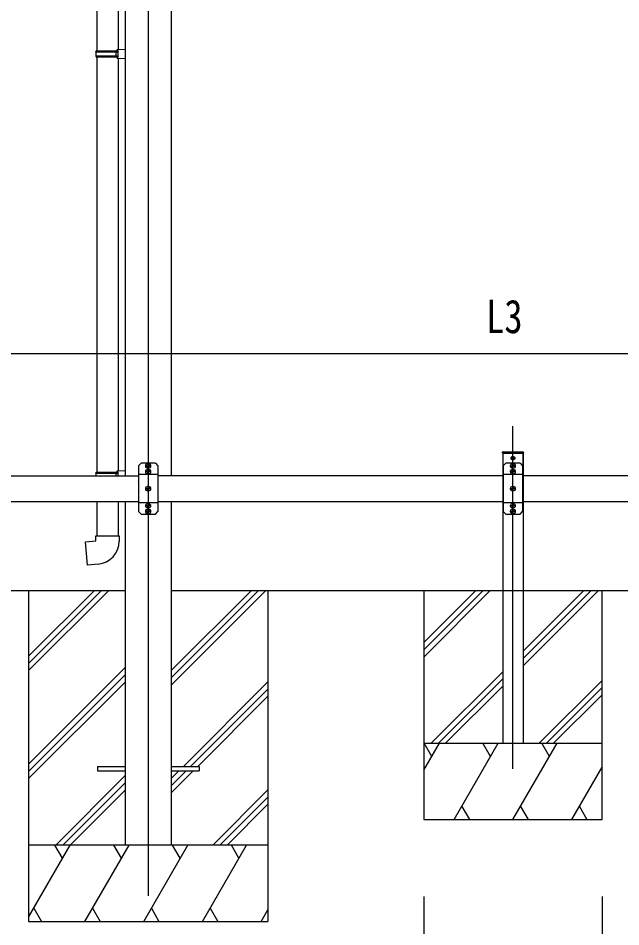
# Model space of a CAD drawing. Units: millimetres, scale not verified. Extents: x -8410 to 8410, y -5940 to 5940.
# Drawn here: x -2169 to -986, y -4134 to -2349 of the extents above; entities that cross this region are included whole.
import ezdxf
from ezdxf.enums import TextEntityAlignment as Align

# ---------------------------------------------------------------- set-up
doc = ezdxf.new("R2010")
doc.units = ezdxf.units.MM
doc.header["$LTSCALE"] = 30
for name, color, linetype in [('0-3_YKK_12', 2, 'Continuous'), ('0-4_YKK_13', 4, 'Continuous'), ('0-5_YKK_A1', 4, 'Continuous'), ('0-6_YKK_D', 6, 'Continuous')]:
    doc.layers.add(name, color=color, linetype=linetype)
doc.styles.add('ＭＳ ゴシック', font='')
doc.styles.get('ＭＳ ゴシック').set_extended_font_data('MS Gothic')

msp = doc.modelspace()

# ---------------------------------------------------------------- linework, layer by layer
at = {"layer": '0-3_YKK_12'}
for p, q in [((-1913.81, -1379.71), (-1913.81, -4073.28)), ((-1197.61, -3823.28), (-1197.61, -3150.78)), ((-1197.61, -3217.43), (-1197.61, -3209.13)), ((-1908.08, -3228.78), (-1919.55, -3228.78)), ((-1913.81, -3234.52), (-1913.81, -3223.05)), ((-1191.87, -3228.78), (-1203.34, -3228.78)), ((-1201.76, -3213.28), (-1193.46, -3213.28)), ((-1197.61, -3234.52), (-1197.61, -3223.05)), ((-1908.08, -3239.78), (-1919.55, -3239.78)), ((-1913.81, -3245.52), (-1913.81, -3234.05)), ((-1191.87, -3239.78), (-1203.34, -3239.78)), ((-1197.61, -3245.52), (-1197.61, -3234.05)), ((-1908.08, -3273.28), (-1919.55, -3273.28)), ((-1913.81, -3279.02), (-1913.81, -3267.55)), ((-1191.87, -3273.28), (-1203.34, -3273.28)), ((-1197.61, -3279.02), (-1197.61, -3267.55)), ((-1913.81, -3312.52), (-1913.81, -3301.05)), ((-1197.61, -3312.52), (-1197.61, -3301.05)), ((-1908.08, -3306.78), (-1919.55, -3306.78)), ((-1908.08, -3317.78), (-1919.55, -3317.78)), ((-1913.81, -3323.52), (-1913.81, -3312.05)), ((-1191.87, -3306.78), (-1203.34, -3306.78)), ((-1191.87, -3317.78), (-1203.34, -3317.78)), ((-1197.61, -3323.52), (-1197.61, -3312.05))]:
    msp.add_line(p, q, dxfattribs=at)
at = {"layer": '0-4_YKK_13'}
for p, q in [((-2015.01, -1597.85), (-2015.01, -2413.22)), ((-1973.01, -1600.41), (-1973.01, -2410.67)), ((-2017.01, -2415.22), (-2016.01, -2413.22)), ((-2017.01, -2415.22), (-1973.01, -2415.22)), ((-2017.01, -2415.22), (-2017.01, -2423.22)), ((-2017.01, -2423.22), (-1973.01, -2423.22)), ((-2017.01, -2423.22), (-2016.01, -2425.22)), ((-2016.01, -2413.22), (-1973.01, -2413.22)), ((-2016.01, -2425.22), (-1973.01, -2425.22)), ((-2015.01, -2425.22), (-2015.01, -3240.6)), ((-1977.49, -2415.22), (-1977.92, -2413.22)), ((-1975.01, -2410.72), (-1959.01, -2410.25)), ((-1975.01, -2412.72), (-1975.01, -2410.72)), ((-1975.01, -2412.72), (-1973.01, -2412.72)), ((-1975.01, -2427.72), (-1975.01, -2425.72)), ((-1959.01, -2410.25), (-1959.01, -2428.2)), ((-1975.01, -2427.72), (-1959.01, -2428.2)), ((-1973.01, -2427.78), (-1973.01, -3238.04)), ((-1218.11, -3203.28), (-1218.01, -3201.72)), ((-1217.11, -3203.28), (-1218.11, -3203.28)), ((-1217.11, -3203.28), (-1178.11, -3203.28)), ((-1217.01, -3200.78), (-1178.2, -3200.78)), ((-1197.96, -3211.23), (-1197.26, -3211.23)), ((-1197.96, -3211.23), (-1197.96, -3212.43)), ((-1197.26, -3211.23), (-1197.26, -3212.43)), ((-1927.81, -3223.28), (-1932.81, -3228.28)), ((-1932.81, -3228.28), (-1932.81, -3258.57)), ((-1914.53, -3223.28), (-1927.81, -3223.28)), ((-1916.19, -3229.37), (-1915.15, -3229.39)), ((-1916.18, -3228.19), (-1915.15, -3228.17)), ((-1915.15, -3228.17), (-1914.54, -3228.05)), ((-1915.15, -3229.39), (-1914.54, -3229.51)), ((-1914.42, -3227.44), (-1914.54, -3228.05)), ((-1914.42, -3230.12), (-1914.54, -3229.51)), ((-1914.4, -3226.4), (-1914.42, -3227.44)), ((-1914.4, -3231.16), (-1914.42, -3230.12)), ((-1913.22, -3226.4), (-1913.2, -3227.44)), ((-1913.22, -3231.16), (-1913.2, -3230.12)), ((-1913.2, -3227.44), (-1913.08, -3228.05)), ((-1913.2, -3230.12), (-1913.08, -3229.51)), ((-1899.81, -3223.28), (-1913.1, -3223.28)), ((-1912.47, -3228.17), (-1913.08, -3228.05)), ((-1912.47, -3229.39), (-1913.08, -3229.51)), ((-1911.43, -3228.19), (-1912.47, -3228.17)), ((-1911.43, -3229.37), (-1912.47, -3229.39)), ((-1899.81, -3223.28), (-1894.81, -3228.28)), ((-1894.81, -3228.28), (-1894.81, -3258.57)), ((-1211.61, -3223.28), (-1216.61, -3228.28)), ((-1216.61, -3228.28), (-1216.61, -3258.57)), ((-1198.32, -3223.28), (-1211.61, -3223.28)), ((-1199.98, -3228.19), (-1198.95, -3228.17)), ((-1199.98, -3229.37), (-1198.95, -3229.39)), ((-1199.66, -3212.93), (-1199.66, -3213.63)), ((-1199.66, -3212.93), (-1198.46, -3212.93)), ((-1199.66, -3213.63), (-1198.46, -3213.63)), ((-1198.95, -3228.17), (-1198.34, -3228.05)), ((-1198.95, -3229.39), (-1198.34, -3229.51)), ((-1198.22, -3227.44), (-1198.34, -3228.05)), ((-1198.22, -3230.12), (-1198.34, -3229.51)), ((-1198.2, -3226.4), (-1198.22, -3227.44)), ((-1198.2, -3231.16), (-1198.22, -3230.12)), ((-1197.96, -3214.13), (-1197.96, -3215.33)), ((-1197.96, -3215.33), (-1197.26, -3215.33)), ((-1197.26, -3214.13), (-1197.26, -3215.33)), ((-1197.01, -3226.4), (-1197, -3227.44)), ((-1197.01, -3231.16), (-1197, -3230.12)), ((-1197, -3227.44), (-1196.88, -3228.05)), ((-1197, -3230.12), (-1196.88, -3229.51)), ((-1183.61, -3223.28), (-1196.89, -3223.28)), ((-1196.27, -3228.17), (-1196.88, -3228.05)), ((-1196.27, -3229.39), (-1196.88, -3229.51)), ((-1196.76, -3212.93), (-1195.56, -3212.93)), ((-1196.76, -3213.63), (-1195.56, -3213.63)), ((-1195.23, -3228.19), (-1196.27, -3228.17)), ((-1195.23, -3229.37), (-1196.27, -3229.39)), ((-1195.56, -3212.93), (-1195.56, -3213.63)), ((-1183.61, -3223.28), (-1178.61, -3228.28)), ((-1178.61, -3228.28), (-1178.61, -3258.57)), ((-2017.01, -3242.6), (-1973.01, -3242.6)), ((-2017.01, -3242.6), (-2017.01, -3248.28)), ((-1977.49, -3242.6), (-1977.92, -3240.6)), ((-1977.49, -3242.6), (-1977.49, -3248.28)), ((-1975.01, -3238.1), (-1959.01, -3237.63)), ((-1975.01, -3240.1), (-1975.01, -3238.1)), ((-1975.01, -3240.1), (-1973.01, -3240.1)), ((-1973.01, -3248.28), (-1973.01, -3240.1)), ((-1894.81, -3245.68), (-1932.81, -3245.68)), ((-1916.19, -3240.37), (-1915.15, -3240.39)), ((-1916.18, -3239.19), (-1915.15, -3239.17)), ((-1915.15, -3239.17), (-1914.54, -3239.05)), ((-1915.15, -3240.39), (-1914.54, -3240.51)), ((-1914.42, -3238.44), (-1914.54, -3239.05)), ((-1914.42, -3241.12), (-1914.54, -3240.51)), ((-1914.4, -3237.4), (-1914.42, -3238.44)), ((-1914.4, -3242.16), (-1914.42, -3241.12)), ((-1913.22, -3237.4), (-1913.2, -3238.44)), ((-1913.22, -3242.16), (-1913.2, -3241.12)), ((-1913.2, -3238.44), (-1913.08, -3239.05)), ((-1913.2, -3241.12), (-1913.08, -3240.51)), ((-1912.47, -3239.17), (-1913.08, -3239.05)), ((-1912.47, -3240.39), (-1913.08, -3240.51)), ((-1911.43, -3239.19), (-1912.47, -3239.17)), ((-1911.43, -3240.37), (-1912.47, -3240.39)), ((-1178.61, -3245.68), (-1216.61, -3245.68)), ((-1199.98, -3239.19), (-1198.95, -3239.17)), ((-1199.98, -3240.37), (-1198.95, -3240.39)), ((-1198.95, -3239.17), (-1198.34, -3239.05)), ((-1198.95, -3240.39), (-1198.34, -3240.51)), ((-1198.22, -3238.44), (-1198.34, -3239.05)), ((-1198.22, -3241.12), (-1198.34, -3240.51)), ((-1198.2, -3237.4), (-1198.22, -3238.44)), ((-1198.2, -3242.16), (-1198.22, -3241.12)), ((-1197.01, -3237.4), (-1197, -3238.44)), ((-1197.01, -3242.16), (-1197, -3241.12)), ((-1197, -3238.44), (-1196.88, -3239.05)), ((-1197, -3241.12), (-1196.88, -3240.51)), ((-1196.27, -3239.17), (-1196.88, -3239.05)), ((-1196.27, -3240.39), (-1196.88, -3240.51)), ((-1195.23, -3239.19), (-1196.27, -3239.17)), ((-1195.23, -3240.37), (-1196.27, -3240.39)), ((-1932.81, -3259.99), (-1932.81, -3286.57)), ((-1894.81, -3259.99), (-1894.81, -3286.57)), ((-1216.61, -3259.99), (-1216.61, -3286.57)), ((-1178.61, -3259.99), (-1178.61, -3286.57)), ((-1916.19, -3273.87), (-1915.15, -3273.89)), ((-1916.18, -3272.69), (-1915.15, -3272.67)), ((-1915.15, -3272.67), (-1914.54, -3272.55)), ((-1915.15, -3273.89), (-1914.54, -3274.01)), ((-1914.42, -3271.94), (-1914.54, -3272.55)), ((-1914.42, -3274.62), (-1914.54, -3274.01)), ((-1914.4, -3270.9), (-1914.42, -3271.94)), ((-1914.4, -3275.66), (-1914.42, -3274.62)), ((-1913.22, -3270.9), (-1913.2, -3271.94)), ((-1913.22, -3275.66), (-1913.2, -3274.62)), ((-1913.2, -3271.94), (-1913.08, -3272.55)), ((-1913.2, -3274.62), (-1913.08, -3274.01)), ((-1912.47, -3272.67), (-1913.08, -3272.55)), ((-1912.47, -3273.89), (-1913.08, -3274.01)), ((-1911.43, -3272.69), (-1912.47, -3272.67)), ((-1911.43, -3273.87), (-1912.47, -3273.89)), ((-1199.98, -3272.69), (-1198.95, -3272.67)), ((-1199.98, -3273.87), (-1198.95, -3273.89)), ((-1198.95, -3272.67), (-1198.34, -3272.55)), ((-1198.95, -3273.89), (-1198.34, -3274.01)), ((-1198.22, -3271.94), (-1198.34, -3272.55)), ((-1198.22, -3274.62), (-1198.34, -3274.01)), ((-1198.2, -3270.9), (-1198.22, -3271.94)), ((-1198.2, -3275.66), (-1198.22, -3274.62)), ((-1197.01, -3270.9), (-1197, -3271.94)), ((-1197.01, -3275.66), (-1197, -3274.62)), ((-1197, -3271.94), (-1196.88, -3272.55)), ((-1197, -3274.62), (-1196.88, -3274.01)), ((-1196.27, -3272.67), (-1196.88, -3272.55)), ((-1196.27, -3273.89), (-1196.88, -3274.01)), ((-1195.23, -3272.69), (-1196.27, -3272.67)), ((-1195.23, -3273.87), (-1196.27, -3273.89)), ((-2015.01, -3298.28), (-2015.01, -3365.71)), ((-1973.01, -3298.28), (-1973.01, -3365.71)), ((-1932.81, -3287.99), (-1932.81, -3318.28)), ((-1894.81, -3300.88), (-1932.81, -3300.88)), ((-1894.81, -3287.99), (-1894.81, -3318.28)), ((-1216.61, -3287.99), (-1216.61, -3318.28)), ((-1178.61, -3300.88), (-1216.61, -3300.88)), ((-1178.61, -3287.99), (-1178.61, -3318.28)), ((-1927.81, -3323.28), (-1932.81, -3318.28)), ((-1916.19, -3307.37), (-1915.15, -3307.39)), ((-1916.19, -3318.37), (-1915.15, -3318.39)), ((-1916.18, -3306.19), (-1915.15, -3306.17)), ((-1916.18, -3317.19), (-1915.15, -3317.17)), ((-1915.15, -3306.17), (-1914.54, -3306.05)), ((-1915.15, -3307.39), (-1914.54, -3307.51)), ((-1915.15, -3317.17), (-1914.54, -3317.05)), ((-1915.15, -3318.39), (-1914.54, -3318.51)), ((-1914.42, -3305.44), (-1914.54, -3306.05)), ((-1914.42, -3308.12), (-1914.54, -3307.51)), ((-1914.42, -3316.44), (-1914.54, -3317.05)), ((-1914.42, -3319.12), (-1914.54, -3318.51)), ((-1914.4, -3304.4), (-1914.42, -3305.44)), ((-1914.4, -3309.16), (-1914.42, -3308.12)), ((-1914.4, -3315.4), (-1914.42, -3316.44)), ((-1914.4, -3320.16), (-1914.42, -3319.12)), ((-1913.22, -3304.4), (-1913.2, -3305.44)), ((-1913.22, -3309.16), (-1913.2, -3308.12)), ((-1913.22, -3315.4), (-1913.2, -3316.44)), ((-1913.22, -3320.16), (-1913.2, -3319.12)), ((-1913.2, -3305.44), (-1913.08, -3306.05)), ((-1913.2, -3308.12), (-1913.08, -3307.51)), ((-1913.2, -3316.44), (-1913.08, -3317.05)), ((-1913.2, -3319.12), (-1913.08, -3318.51)), ((-1912.47, -3306.17), (-1913.08, -3306.05)), ((-1912.47, -3307.39), (-1913.08, -3307.51)), ((-1912.47, -3317.17), (-1913.08, -3317.05)), ((-1912.47, -3318.39), (-1913.08, -3318.51)), ((-1911.43, -3306.19), (-1912.47, -3306.17)), ((-1911.43, -3307.37), (-1912.47, -3307.39)), ((-1911.43, -3317.19), (-1912.47, -3317.17)), ((-1911.43, -3318.37), (-1912.47, -3318.39)), ((-1899.81, -3323.28), (-1894.81, -3318.28)), ((-1211.61, -3323.28), (-1216.61, -3318.28)), ((-1199.98, -3306.19), (-1198.95, -3306.17)), ((-1199.98, -3307.37), (-1198.95, -3307.39)), ((-1199.98, -3317.19), (-1198.95, -3317.17)), ((-1199.98, -3318.37), (-1198.95, -3318.39)), ((-1198.95, -3306.17), (-1198.34, -3306.05)), ((-1198.95, -3307.39), (-1198.34, -3307.51)), ((-1198.95, -3317.17), (-1198.34, -3317.05)), ((-1198.95, -3318.39), (-1198.34, -3318.51)), ((-1198.22, -3305.44), (-1198.34, -3306.05)), ((-1198.22, -3308.12), (-1198.34, -3307.51)), ((-1198.22, -3316.44), (-1198.34, -3317.05)), ((-1198.22, -3319.12), (-1198.34, -3318.51)), ((-1198.2, -3304.4), (-1198.22, -3305.44)), ((-1198.2, -3309.16), (-1198.22, -3308.12)), ((-1198.2, -3315.4), (-1198.22, -3316.44)), ((-1198.2, -3320.16), (-1198.22, -3319.12)), ((-1197.01, -3304.4), (-1197, -3305.44)), ((-1197.01, -3309.16), (-1197, -3308.12)), ((-1197.01, -3315.4), (-1197, -3316.44)), ((-1197.01, -3320.16), (-1197, -3319.12)), ((-1197, -3305.44), (-1196.88, -3306.05)), ((-1197, -3308.12), (-1196.88, -3307.51)), ((-1197, -3316.44), (-1196.88, -3317.05)), ((-1197, -3319.12), (-1196.88, -3318.51)), ((-1196.27, -3306.17), (-1196.88, -3306.05)), ((-1196.27, -3307.39), (-1196.88, -3307.51)), ((-1196.27, -3317.17), (-1196.88, -3317.05)), ((-1196.27, -3318.39), (-1196.88, -3318.51)), ((-1195.23, -3306.19), (-1196.27, -3306.17)), ((-1195.23, -3307.37), (-1196.27, -3307.39)), ((-1195.23, -3317.19), (-1196.27, -3317.17)), ((-1195.23, -3318.37), (-1196.27, -3318.39)), ((-1183.61, -3323.28), (-1178.61, -3318.28)), ((-1927.81, -3323.28), (-1914.53, -3323.28)), ((-1913.1, -3323.28), (-1899.81, -3323.28)), ((-1211.61, -3323.28), (-1198.32, -3323.28)), ((-1196.89, -3323.28), (-1183.61, -3323.28)), ((-2017.01, -3365.71), (-1971.01, -3365.71)), ((-2017.01, -3375.71), (-2017.01, -3365.71)), ((-1971.01, -3365.71), (-1971.01, -3376.63)), ((-2013.61, -3818.78), (-2013.61, -3827.78)), ((-2013.61, -3818.78), (-1959.01, -3818.78)), ((-1868.61, -3818.78), (-1813.61, -3818.78)), ((-1813.61, -3818.78), (-1813.61, -3827.78)), ((-2013.61, -3827.78), (-1959.01, -3827.78)), ((-1868.61, -3827.78), (-1813.61, -3827.78))]:
    msp.add_line(p, q, dxfattribs=at)
for points in [[(-1977.49, -2415.22), (-1977.49, -2423.22), (-1977.92, -2425.22)], [(-1975.01, -2425.72), (-1973.01, -2425.72), (-1973.01, -2412.72)], [(-1177.2, -3201.72), (-1177.11, -3203.28), (-1178.11, -3203.28)], [(-2017.01, -3242.6), (-2016.01, -3240.6), (-1973.01, -3240.6)], [(-2012.09, -3421.46), (-2032.93, -3423.28), (-2036.94, -3377.45), (-2017.01, -3375.71)]]:
    msp.add_lwpolyline(points, dxfattribs=at)
for centre, radius in [((-1197.61, -3213.28), 3.75), ((-1913.81, -3228.78), 4.74), ((-1197.61, -3228.78), 4.74), ((-1913.81, -3239.78), 4.74), ((-1197.61, -3239.78), 4.74), ((-1913.81, -3273.28), 4.74), ((-1197.61, -3273.28), 4.74), ((-1913.81, -3306.78), 4.74), ((-1913.81, -3317.78), 4.74), ((-1197.61, -3306.78), 4.74), ((-1197.61, -3317.78), 4.74)]:
    msp.add_circle(centre, radius, dxfattribs=at)
for centre, radius, start, end in [((-1217.01, -3201.78), 1, 90, 176.5), ((-1198.46, -3212.43), 0.5, 270, 0), ((-1196.76, -3212.43), 0.5, 180, 270), ((-1178.2, -3201.78), 1, 3.5, 90), ((-1913.81, -3228.78), 2.45, 165.9892, 194.0108), ((-1913.81, -3222.58), 1, 224.427, 315.573), ((-1913.81, -3228.78), 2.45, 75.9892, 104.0108), ((-1913.81, -3228.78), 2.45, 345.9892, 14.0108), ((-1197.61, -3228.78), 2.45, 165.9892, 194.0108), ((-1198.46, -3214.13), 0.5, 0, 90), ((-1197.61, -3222.58), 1, 224.427, 315.573), ((-1197.61, -3228.78), 2.45, 75.9892, 104.0108), ((-1196.76, -3214.13), 0.5, 90, 180), ((-1197.61, -3228.78), 2.45, 345.9892, 14.0108), ((-1913.81, -3239.78), 2.45, 165.9892, 194.0108), ((-1913.81, -3228.78), 2.45, 255.9892, 284.0108), ((-1913.81, -3239.78), 2.45, 75.9892, 104.0108), ((-1913.81, -3239.78), 2.45, 255.9892, 284.0108), ((-1913.81, -3239.78), 2.45, 345.9892, 14.0108), ((-1197.61, -3239.78), 2.45, 165.9892, 194.0108), ((-1197.61, -3228.78), 2.45, 255.9892, 284.0108), ((-1197.61, -3239.78), 2.45, 75.9892, 104.0108), ((-1197.61, -3239.78), 2.45, 255.9892, 284.0108), ((-1197.61, -3239.78), 2.45, 345.9892, 14.0108), ((-1933.51, -3259.28), 1, 314.427, 45.573), ((-1894.11, -3259.28), 1, 134.427, 225.573), ((-1217.31, -3259.28), 1, 314.427, 45.573), ((-1177.91, -3259.28), 1, 134.427, 225.573), ((-1913.81, -3273.28), 2.45, 165.9892, 194.0108), ((-1913.81, -3273.28), 2.45, 75.9892, 104.0108), ((-1913.81, -3273.28), 2.45, 255.9892, 284.0108), ((-1913.81, -3273.28), 2.45, 345.9892, 14.0108), ((-1197.61, -3273.28), 2.45, 165.9892, 194.0108), ((-1197.61, -3273.28), 2.45, 75.9892, 104.0108), ((-1197.61, -3273.28), 2.45, 255.9892, 284.0108), ((-1197.61, -3273.28), 2.45, 345.9892, 14.0108), ((-1933.51, -3287.28), 1, 314.427, 45.573), ((-1894.11, -3287.28), 1, 134.427, 225.573), ((-1217.31, -3287.28), 1, 314.427, 45.573), ((-1177.91, -3287.28), 1, 134.427, 225.573), ((-1913.81, -3306.78), 2.45, 165.9892, 194.0108), ((-1913.81, -3317.78), 2.45, 165.9892, 194.0108), ((-1913.81, -3306.78), 2.45, 75.9892, 104.0108), ((-1913.81, -3306.78), 2.45, 255.9892, 284.0108), ((-1913.81, -3317.78), 2.45, 75.9892, 104.0108), ((-1913.81, -3306.78), 2.45, 345.9892, 14.0108), ((-1913.81, -3317.78), 2.45, 345.9892, 14.0108), ((-1197.61, -3306.78), 2.45, 165.9892, 194.0108), ((-1197.61, -3317.78), 2.45, 165.9892, 194.0108), ((-1197.61, -3306.78), 2.45, 75.9892, 104.0108), ((-1197.61, -3306.78), 2.45, 255.9892, 284.0108), ((-1197.61, -3317.78), 2.45, 75.9892, 104.0108), ((-1197.61, -3306.78), 2.45, 345.9892, 14.0108), ((-1197.61, -3317.78), 2.45, 345.9892, 14.0108), ((-1913.81, -3323.98), 1, 44.427, 135.573), ((-1913.81, -3317.78), 2.45, 255.9892, 284.0108), ((-1197.61, -3323.98), 1, 44.427, 135.573), ((-1197.61, -3317.78), 2.45, 255.9892, 284.0108), ((-2016.01, -3376.63), 45, 275, 0)]:
    msp.add_arc(centre, radius, start, end, dxfattribs=at)
at = {"layer": '0-5_YKK_A1'}
for p, q in [((-1959.01, -1344.28), (-1959.01, -3248.28)), ((-1868.61, -1344.28), (-1868.61, -3248.28)), ((-1217.61, -3203.28), (-1177.61, -3203.28)), ((-1217.61, -3203.28), (-1217.61, -3773.28)), ((-1177.61, -3228.62), (-1177.61, -3203.28)), ((-1177.61, -3203.28), (-1177.61, -3773.28)), ((-2539.61, -3248.28), (-1932.81, -3248.28)), ((-1217.61, -3248.28), (-1894.81, -3248.28)), ((-500.81, -3248.28), (-1177.61, -3248.28)), ((-2539.61, -3298.28), (-1932.81, -3298.28)), ((-1959.01, -3298.28), (-1959.01, -3973.28)), ((-1894.81, -3298.28), (-1217.61, -3298.28)), ((-1868.61, -3298.28), (-1868.61, -3973.28)), ((-1177.61, -3298.28), (-500.81, -3298.28)), ((-3043.65, -3473.28), (-1958.61, -3473.28)), ((-2148.61, -3473.28), (-2148.61, -4123.28)), ((-2148.61, -3602.26), (-2019.63, -3473.28)), ((-2148.61, -3616.4), (-2005.49, -3473.28)), ((-2148.61, -3630.54), (-1991.35, -3473.28)), ((-1868.61, -3658.91), (-1682.98, -3473.28)), ((-1868.61, -3644.77), (-1697.12, -3473.28)), ((-1868.61, -3630.62), (-1711.26, -3473.28)), ((-1868.61, -3473.28), (-526.61, -3473.28)), ((-1678.61, -3473.28), (-1678.61, -4123.28)), ((-1372.61, -3473.28), (-1372.61, -3923.28)), ((-1372.61, -3575.63), (-1270.26, -3473.28)), ((-1372.61, -3589.77), (-1256.12, -3473.28)), ((-1372.61, -3603.91), (-1241.97, -3473.28)), ((-1177.61, -3621.04), (-1029.84, -3473.28)), ((-1177.61, -3606.9), (-1043.98, -3473.28)), ((-1177.61, -3592.76), (-1058.13, -3473.28)), ((-1022.61, -3923.28), (-1022.61, -3473.28)), ((-2148.61, -3814.39), (-1959.01, -3624.79)), ((-2148.61, -3828.53), (-1959.01, -3638.93)), ((-1358.13, -3773.28), (-1217.61, -3632.76)), ((-2148.61, -3842.67), (-1959.01, -3653.07)), ((-1844.63, -3818.78), (-1678.61, -3652.76)), ((-1343.99, -3773.28), (-1217.61, -3646.9)), ((-1146, -3773.28), (-1022.61, -3649.89)), ((-1830.49, -3818.78), (-1678.61, -3666.9)), ((-1329.85, -3773.28), (-1217.61, -3661.04)), ((-1131.85, -3773.28), (-1022.61, -3664.03)), ((-1816.35, -3818.78), (-1678.61, -3681.04)), ((-1117.71, -3773.28), (-1022.61, -3678.18)), ((-1372.61, -3826.39), (-1341.94, -3773.28)), ((-1372.61, -3773.28), (-1022.61, -3773.28)), ((-1356.94, -3799.26), (-1371.94, -3773.28)), ((-1313.07, -3923.28), (-1226.47, -3773.28)), ((-1241.47, -3799.26), (-1256.47, -3773.28)), ((-1217.61, -3773.28), (-1177.61, -3773.28)), ((-1197.6, -3923.28), (-1111, -3773.28)), ((-1126, -3799.26), (-1141, -3773.28)), ((-2095.37, -3973.28), (-1959.01, -3836.92)), ((-1868.61, -3871.04), (-1825.35, -3827.78)), ((-1868.61, -3842.76), (-1853.63, -3827.78)), ((-1868.61, -3856.9), (-1839.49, -3827.78)), ((-1082.13, -3923.28), (-1022.61, -3820.18)), ((-2081.23, -3973.28), (-1959.01, -3851.06)), ((-2067.09, -3973.28), (-1959.01, -3865.21)), ((-1787, -3973.28), (-1678.61, -3864.89)), ((-1772.86, -3973.28), (-1678.61, -3879.03)), ((-1758.72, -3973.28), (-1678.61, -3893.17)), ((-1298.08, -3897.3), (-1283.08, -3923.28)), ((-1182.6, -3897.3), (-1167.6, -3923.28)), ((-1067.13, -3897.3), (-1052.14, -3923.28)), ((-1372.61, -3923.28), (-1022.61, -3923.28)), ((-1678.61, -3973.28), (-2148.61, -3973.28)), ((-2148.61, -4114.65), (-2066.99, -3973.28)), ((-2081.99, -3999.26), (-2097, -3973.28)), ((-2038.12, -4123.28), (-1951.52, -3973.28)), ((-1966.52, -3999.26), (-1981.52, -3973.28)), ((-1922.65, -4123.28), (-1836.05, -3973.28)), ((-1851.05, -3999.26), (-1866.05, -3973.28)), ((-1807.18, -4123.28), (-1720.58, -3973.28)), ((-1735.58, -3999.26), (-1750.58, -3973.28)), ((-2138.6, -4097.3), (-2123.6, -4123.28)), ((-2023.13, -4097.3), (-2008.13, -4123.28)), ((-1907.66, -4097.3), (-1892.66, -4123.28)), ((-1792.19, -4097.3), (-1777.19, -4123.28)), ((-1691.71, -4123.28), (-1678.61, -4100.58)), ((-2148.61, -4123.28), (-1678.61, -4123.28))]:
    msp.add_line(p, q, dxfattribs=at)
at = {"layer": '0-6_YKK_D'}
for p, q in [((-2624.61, -3007.53), (229.39, -3007.53)), ((-1372.61, -4074.22), (-1372.61, -4324.28)), ((-1022.61, -4074.22), (-1022.61, -4324.28))]:
    msp.add_line(p, q, dxfattribs=at)

# ---------------------------------------------------------------- texts
at = {"layer": '0-6_YKK_D', "style": 'ＭＳ ゴシック', "width": 0.8}
msp.add_text('L3', height=65.98, dxfattribs=at).set_placement((-1250.41, -2987.53), align=Align.BOTTOM_LEFT)

doc.saveas('drawing.dxf')
